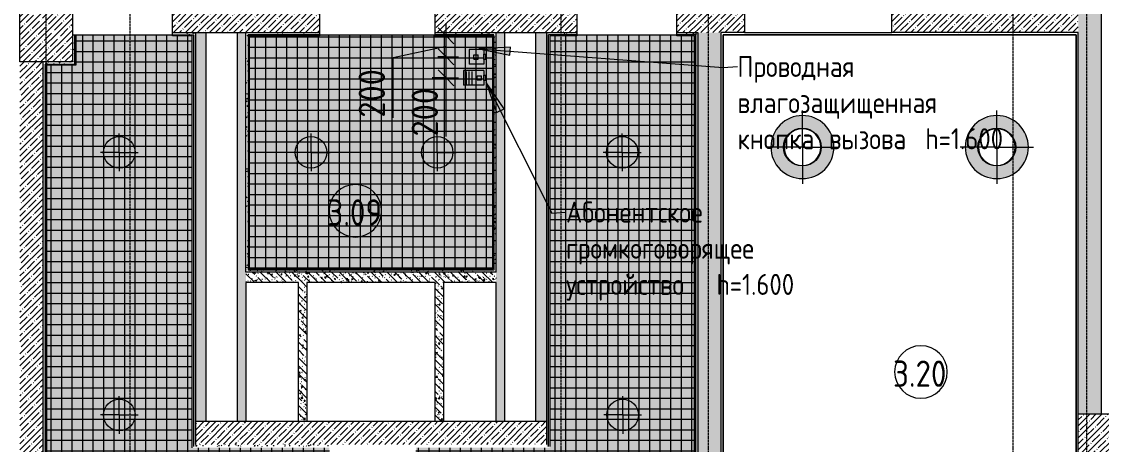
# Model space of a CAD drawing. Header units: millimetres. Extents: x 36059 to 234328, y -8553 to 29000.
# Drawn here: x 65425 to 75700, y 3760 to 7785 of the extents above; entities that cross this region are included whole.
import ezdxf

# ---------------------------------------------------------------- set-up
doc = ezdxf.new("R2010")
doc.units = ezdxf.units.MM
doc.linetypes.add('Осевая', pattern=[31.75, 6.35, -4.7625, 15.875, -4.7625])
for name, color, linetype, lineweight in [('A-ANNO-DIMS', 7, 'Continuous', 9), ('A-ANNO-DIMS-100', 7, 'Continuous', 9), ('A-AREA-IDEN', 7, 'Continuous', 9), ('A-CLNG-PATT', 7, 'Continuous', 9), ('A-WALL', 7, 'Continuous', 9), ('I-WALL', 7, 'Continuous', 9), ('Q-SPCQ', 7, 'Continuous', 9), ('S-COLS', 7, 'Continuous', 9), ('Оси-2', 7, 'Осевая', 9)]:
    doc.layers.add(name, color=color, linetype=linetype, lineweight=lineweight)
for name, color, linetype, lineweight, true_color in [('A-ANNO-NOTE', 1, 'Continuous', 9, 0xff0000), ('A-CLNG-1', 7, 'Continuous', 9, 0xeaeaea), ('A-WALL-1', 7, 'Continuous', 9, 0x3c3c3c), ('A-WALL-FNSH-1', 7, 'Continuous', 9, 0x3c3c3c), ('G-ANNO-TEXT-1', 7, 'Continuous', 9, 0x3c3c3c), ('I-WALL-1', 7, 'Continuous', 9, 0x535353), ('Q-SPCQ-3', 7, 'Continuous', 9, 0x008040), ('S-COLS-1', 9, 'Continuous', 9, 0x808080), ('S-COLS-2', 7, 'Continuous', 9, 0x3c3c3c)]:
    doc.layers.add(name, color=color, linetype=linetype, lineweight=lineweight, true_color=true_color)
doc.layers.add('A-CLNG-PATT-1', color=7, linetype='Continuous', lineweight=9, transparency=1)
doc.styles.add('GOST Common', font='GOST_Common.ttf', dxfattribs={"width": 0.9, "height": 250})
doc.styles.add('GOST Common_1', font='GOST_Common.ttf', dxfattribs={"width": 0.9, "height": 200})
doc.styles.add('ISOCPEUR', font='isocpeur.ttf', dxfattribs={"width": 0.9, "height": 250})
doc.dimstyles.new('ISO-2_5_0_9К_БОЛЬШОЙ_1', dxfattribs={"dimscale": 304.8, "dimtxt": 248.995294, "dimasz": 0.492126, "dimexe": 0.393701, "dimexo": 0.984252, "dimgap": 0, "dimtad": 1, "dimdec": 0, "dimrnd": 10, "dimzin": 0, "dimdsep": 46, "dimtxsty": 'ISOCPEUR', "dimblk1": 'OBLIQUE', "dimblk2": 'OBLIQUE', "dimsah": 1, "dimcen": 0.09, "dimdle": 0.393701, "dimazin": 0, "dimtfac": 1, "dimtdec": 4, "dimtix": 1, "dimtmove": 1, "dimatfit": 3, "dimfxl": 1, "dimtvp": 1, "dimtolj": 1, "dimtzin": 0, "dimarcsym": 2})
pattern_1 = [(45, (0, 0), (-57.02463, 57.02463), []), (45, (57.025, 0), (-57.02463, 57.02463), [100.806, -20.161, 3.353, -16.808])]
pattern_2 = [(135, (0, 0), (-75.43415, -75.43415), [106.68, -17.78, 3.556, -17.78]), (135, (0, 75.39), (-75.43415, -75.43415), []), (50, (0, 0), (127.52922, -11.15758), [13.335, -146.685]), (355, (0, 0), (-24.66966, 133.74002), [10.668, -117.348]), (100.451, (10.63, -0.93), (102.85973, 122.58178), [11.333, -124.663]), (46.184, (0, 35.56), (189.75516, -29.43036), [20.002, -220.027]), (96.636, (15.81, 33.1), (166.1822, 173.1996), [17, -186.995]), (351.184, (0, 35.56), (166.18393, 173.1976), [16.002, -176.022]), (21, (17.78, 26.67), (106.13027, -71.58603), [13.335, -146.685]), (326, (17.78, 26.67), (43.26188, 128.93175), [10.668, -117.348]), (71.451, (26.62, 20.7), (149.39198, 57.34505), [11.333, -124.663]), (37.5, (0, 0), (2.162228, 59.188357), [3.353, -112.573, 3.353, -115.773, -117.792]), (37.5, (0, 0), (2.162228, 59.188357), [-235.052, 3.353, -114.44]), (7.5, (0, 0), (46.77386, 70.12615), [3.353, -64.567, 3.353, -109.906, -44.894]), (7.5, (0, 0), (46.77386, 70.12615), [-181.178, 3.353, -41.542]), (327.5, (-39.65, 0), (94.91367, -4.010093), [3.353, -41.097, 3.353, -135.331, -184.023]), (327.5, (-39.65, 0), (94.91367, -4.010093), [-183.134, 3.353, -180.67]), (317.5, (-57.43, 0), (103.69057, 17.79882), [3.353, -54.432, 3.353, -88.748, -130.683]), (317.5, (-57.43, 0), (103.69057, 17.79882), [-149.885, 3.353, -127.33])]
pattern_3 = [(0, (0, 0), (121.92, 30.48), [10.058, -81.382, 10.058, -81.382, -487.68]), (0, (0, 0), (121.92, 30.48), [-182.88, 10.058, -172.822, 10.058, -81.382, -213.36]), (0, (0, 0), (121.92, 30.48), [-457.2, 10.058, -50.902, 10.058, -142.342]), (120, (45.72, 15.24), (-87.356454, 90.345817), [10.058, -81.382, 10.058, -81.382, -487.68]), (120, (45.72, 15.24), (-87.356454, 90.345817), [-182.88, 10.058, -172.822, 10.058, -81.382, -213.36]), (120, (45.72, 15.24), (-87.356454, 90.345817), [-457.2, 10.058, -50.902, 10.058, -142.342]), (240, (60.96, 76.2), (-34.563546, -120.825817), [10.058, -81.382, 10.058, -81.382, -487.68]), (240, (60.96, 76.2), (-34.563546, -120.825817), [-182.88, 10.058, -172.822, 10.058, -81.382, -213.36]), (240, (60.96, 76.2), (-34.563546, -120.825817), [-457.2, 10.058, -50.902, 10.058, -142.342])]

# ---------------------------------------------------------------- blocks, each defined once
blk = doc.blocks.new('BSC_Колонна _Прямоугольная - 500х500-V11-Сводный план потолка 3 этажа в осях 12-23')
at = {"layer": 'S-COLS-1'}
h = blk.add_hatch(dxfattribs=at)
h.set_pattern_fill('FP_12', color=256, style=0, pattern_type=2)
h.set_pattern_definition([(45, (-75730, -3800), (-57.02463, 57.02463), []), (45, (-75672.975, -3800), (-57.02463, 57.02463), [100.806, -20.161, 3.353, -16.808])])
h.paths.add_polyline_path([(-250, -250), (250, -250), (250, 250), (-250, 250), (-250, 0)])
at = {"layer": 'S-COLS-2'}
for p, q in [((-250, 250), (250, 250)), ((-250, -250), (-250, 250)), ((250, 250), (250, -250)), ((250, -250), (-250, -250))]:
    blk.add_line(p, q, dxfattribs=at)
blk = doc.blocks.new('BSC_Колонна _Прямоугольная - 500х500-V13-Сводный план потолка 3 этажа в осях 12-23')
at = {"layer": 'S-COLS-1'}
h = blk.add_hatch(dxfattribs=at)
h.set_pattern_fill('FP_14', color=256, style=0, pattern_type=2)
h.set_pattern_definition([(45, (-65660, -7650), (-57.02463, 57.02463), []), (45, (-65602.975, -7650), (-57.02463, 57.02463), [100.806, -20.161, 3.353, -16.808])])
h.paths.add_polyline_path([(-250, -250), (250, -250), (250, 250), (-250, 250)])
at = {"layer": 'S-COLS-2'}
for p, q in [((-250, 250), (250, 250)), ((-250, -250), (-250, 250)), ((250, 250), (250, -250)), ((250, -250), (-250, -250))]:
    blk.add_line(p, q, dxfattribs=at)
blk = doc.blocks.new('Проводная влагозащищенная кнопка вызова - Вызывная панель экстренной видеосвязи 2-29717108-Сводный план потолка 3 этажа в осях 12-23')
at = {"layer": 'Q-SPCQ'}
for p, q in [((195, 230), (55, 230)), ((55, 91), (55, 230)), ((195, 91), (195, 230)), ((104, 185), (104, 145)), ((104, 185), (144, 185)), ((104, 145), (144, 145)), ((144, 185), (144, 145)), ((195, 91), (55, 91))]:
    blk.add_line(p, q, dxfattribs=at)
at = {"layer": 'Q-SPCQ-3'}
for p, q in [((100, 91), (150, 91)), ((100, 76), (100, 91)), ((150, 76), (100, 76)), ((150, 91), (150, 76))]:
    blk.add_line(p, q, dxfattribs=at)
blk = doc.blocks.new('Вызывная панель экстренной видеосвязи1 - Вызывная панель экстренной видеосвязи 2-29716235-Сводный план потолка 3 этажа в осях 12-23')
at = {"layer": 'Q-SPCQ'}
for p, q in [((195, 283), (55, 283)), ((55, 91), (55, 283)), ((65, 256), (185, 256)), ((65, 230), (185, 230)), ((195, 91), (195, 283)), ((65, 203), (185, 203)), ((105, 153), (105, 113)), ((105, 153), (145, 153)), ((105, 113), (145, 113)), ((145, 153), (145, 113)), ((195, 91), (55, 91))]:
    blk.add_line(p, q, dxfattribs=at)
at = {"layer": 'Q-SPCQ-3'}
for p, q in [((100, 91), (150, 91)), ((100, 76), (100, 91)), ((150, 76), (100, 76)), ((150, 91), (150, 76))]:
    blk.add_line(p, q, dxfattribs=at)
blk = doc.blocks.new('Марка_Помещения - Номер-25198446-Сводный план потолка 3 этажа в осях 12-23')
at = {"layer": 'A-AREA-IDEN'}
for start, end in [(360, 180), (180, 360)]:
    blk.add_arc((0, 0), 2.5, start, end, dxfattribs=at)
blk = doc.blocks.new('DIMBLOCK11-Сводный план потолка 3 этажа в осях 12-23')
at = {"layer": 'A-ANNO-DIMS-100', "lineweight": 20}
for p, q in [((69464, 7449), (69389, 7524)), ((69464, 7449), (69539, 7374)), ((69464, 7249), (69389, 7324)), ((69464, 7249), (69539, 7174))]:
    blk.add_line(p, q, dxfattribs=at)
at = {"layer": 'A-ANNO-DIMS-100'}
for p, q in [((69385, 7449), (69584, 7449)), ((69464, 7449), (69385, 7449)), ((69464, 7129), (69464, 7449)), ((69464, 7265), (69464, 7349)), ((69332, 7249), (69584, 7249)), ((69464, 7249), (69332, 7249)), ((69464, 6691), (69464, 7265))]:
    blk.add_line(p, q, dxfattribs=at)
at = {"layer": 'A-ANNO-DIMS-100', "color": 0, "insert": (69137, 6691), "char_height": 250, "width": 568.86, "attachment_point": 1, "rotation": 90, "line_spacing_factor": 1.149209, "style": 'ISOCPEUR'}
blk.add_mtext('200', dxfattribs=at)
blk = doc.blocks.new('_Oblique')
at = {"color": 0, "linetype": 'ByBlock', "lineweight": -2}
blk.add_line((-0.5, -0.5), (0.5, 0.5), dxfattribs=at)
blk = doc.blocks.new('DIMBLOCK12-Сводный план потолка 3 этажа в осях 12-23')
at = {"layer": 'A-ANNO-DIMS-100', "lineweight": 20}
for p, q in [((69464, 7649), (69389, 7724)), ((69464, 7649), (69539, 7574)), ((69464, 7449), (69389, 7524)), ((69464, 7449), (69539, 7374))]:
    blk.add_line(p, q, dxfattribs=at)
at = {"layer": 'A-ANNO-DIMS-100'}
for p, q in [((69464, 7449), (69464, 7769)), ((69658, 7649), (69344, 7649)), ((69464, 7649), (69658, 7649)), ((68960, 7444), (69464, 7549)), ((68960, 6870), (68960, 7444)), ((69385, 7449), (69584, 7449)), ((69464, 7449), (69385, 7449))]:
    blk.add_line(p, q, dxfattribs=at)
at = {"layer": 'A-ANNO-DIMS-100', "color": 0, "insert": (68633, 6870), "char_height": 250, "width": 568.86, "attachment_point": 1, "rotation": 90, "line_spacing_factor": 1.149209, "style": 'ISOCPEUR'}
blk.add_mtext('200', dxfattribs=at)

msp = doc.modelspace()

# ---------------------------------------------------------------- hatches: boundary and pattern name
at = {"layer": 'A-CLNG-PATT'}
h = msp.add_hatch(dxfattribs=at)
h.set_pattern_fill('FP_71', color=256, style=0, pattern_type=2)
h.set_pattern_definition([(90, (67007.5, 3900), (100, -6e-15), []), (0, (67007.5, 3900), (0, -100), [])])
h.paths.add_polyline_path([(67060, 141), (67060, 151), (68354, 151), (68354, 3729), (67049, 3729), (67049, 7649), (66860, 7649), (66860, 7659), (65941, 7659), (65941, 7369), (65661, 7369), (65661, 431), (65941, 431), (65941, 151), (66160, 151), (66160, 141)])
h = msp.add_hatch(dxfattribs=at)
h.set_pattern_fill('FP_72', color=256, style=0, pattern_type=2)
h.set_pattern_definition([(180, (68750, 6540), (1e-14, 100), []), (90, (68750, 6540), (100, -6e-15), [])])
h.paths.add_polyline_path([(69909, 5431), (69909, 7649), (69360, 7649), (69360, 7659), (68260, 7659), (68260, 7649), (67591, 7649), (67591, 5431)])
h.paths.add_polyline_path([(69823.3, 7223.5), (69823.3, 7273.5), (69838.3, 7273.5), (69838.3, 7223.5)])
h.paths.add_polyline_path([(69823.3, 7423.5), (69823.3, 7473.5), (69838.3, 7473.5), (69838.3, 7423.5)])
h = msp.add_hatch(dxfattribs=at)
h.set_pattern_fill('FP_70', color=256, style=0, pattern_type=2)
h.set_pattern_definition([(90, (70502.94, 3900), (100, -6e-15), []), (0, (70502.94, 3900), (0, -100), [])])
h.paths.add_polyline_path([(71560, 141), (71560, 151), (71829, 151), (71829, 7649), (71660, 7649), (71660, 7659), (70710, 7659), (70710, 7649), (70451, 7649), (70451, 3740), (70451, 3739.5), (70451, 3728.5), (69176.9, 3728.5), (69176.9, 151), (70697.5, 151), (70697.5, 141)])
at = {"layer": 'A-CLNG-PATT-1'}
for points in [[(67060, 141), (67060, 151), (68354, 151), (68354, 3729), (67049, 3729), (67049, 7649), (66860, 7649), (66860, 7659), (65941, 7659), (65941, 7369), (65661, 7369), (65661, 431), (65941, 431), (65941, 151), (66160, 151), (66160, 141)], [(71560, 141), (71560, 151), (71829, 151), (71829, 7649), (71660, 7649), (71660, 7659), (70710, 7659), (70710, 7649), (70451, 7649), (70451, 3740), (70451, 3739.5), (70451, 3728.5), (69176.9, 3728.5), (69176.9, 151), (70697.5, 151), (70697.5, 141)]]:
    msp.add_hatch(color=256, dxfattribs=at).paths.add_polyline_path(points)
h = msp.add_hatch(color=256, dxfattribs=at)
h.paths.add_polyline_path([(69909, 5431), (69909, 7649), (69360, 7649), (69360, 7659), (68260, 7659), (68260, 7649), (67591, 7649), (67591, 5431)])
h.paths.add_polyline_path([(69823.3, 7223.5), (69823.3, 7273.5), (69838.3, 7273.5), (69838.3, 7223.5)])
h.paths.add_polyline_path([(69823.3, 7423.5), (69823.3, 7473.5), (69838.3, 7473.5), (69838.3, 7423.5)])
h = msp.add_hatch(color=256, dxfattribs=at)
h.paths.add_polyline_path([(72855, 6290.1), (72913.5, 6295.8), (72969.8, 6312.9), (73021.7, 6340.6), (73067.1, 6377.9), (73104.4, 6423.4), (73132.2, 6475.2), (73149.2, 6531.5), (73155, 6590.1), (73149.2, 6648.6), (73132.2, 6704.9), (73104.4, 6756.7), (73067.1, 6802.2), (73021.7, 6839.5), (72969.8, 6867.2), (72913.5, 6884.3), (72855, 6890.1), (72796.5, 6884.3), (72740.2, 6867.2), (72688.3, 6839.5), (72642.9, 6802.2), (72605.6, 6756.7), (72577.8, 6704.9), (72560.8, 6648.6), (72555, 6590.1), (72560.8, 6531.5), (72577.8, 6475.2), (72605.6, 6423.4), (72642.9, 6377.9), (72688.3, 6340.6), (72740.2, 6312.9), (72796.5, 6295.8)])
h.paths.add_polyline_path([(72855, 6415.1), (72809.7, 6421), (72767.5, 6438.5), (72731.3, 6466.3), (72703.4, 6502.6), (72686, 6544.8), (72680, 6590.1), (72686, 6635.3), (72703.4, 6677.6), (72731.3, 6713.8), (72767.5, 6741.6), (72809.7, 6759.1), (72855, 6765.1), (72900.3, 6759.1), (72942.5, 6741.6), (72978.7, 6713.8), (73006.6, 6677.6), (73024, 6635.3), (73030, 6590.1), (73024, 6544.8), (73006.6, 6502.6), (72978.7, 6466.3), (72942.5, 6438.5), (72900.3, 6421)])
h = msp.add_hatch(color=256, dxfattribs=at)
h.paths.add_polyline_path([(74705, 6290.1), (74763.5, 6295.8), (74819.8, 6312.9), (74871.7, 6340.6), (74917.1, 6377.9), (74954.4, 6423.4), (74982.2, 6475.2), (74999.2, 6531.5), (75005, 6590.1), (74999.2, 6648.6), (74982.2, 6704.9), (74954.4, 6756.7), (74917.1, 6802.2), (74871.7, 6839.5), (74819.8, 6867.2), (74763.5, 6884.3), (74705, 6890.1), (74646.5, 6884.3), (74590.2, 6867.2), (74538.3, 6839.5), (74492.9, 6802.2), (74455.6, 6756.7), (74427.8, 6704.9), (74410.8, 6648.6), (74405, 6590.1), (74410.8, 6531.5), (74427.8, 6475.2), (74455.6, 6423.4), (74492.9, 6377.9), (74538.3, 6340.6), (74590.2, 6312.9), (74646.5, 6295.8)])
h.paths.add_polyline_path([(74705, 6415.1), (74659.7, 6421), (74617.5, 6438.5), (74581.3, 6466.3), (74553.4, 6502.6), (74536, 6544.8), (74530, 6590.1), (74536, 6635.3), (74553.4, 6677.6), (74581.3, 6713.8), (74617.5, 6741.6), (74660, 6759.1), (74705, 6765.1), (74750.3, 6759.1), (74792.5, 6741.6), (74828.7, 6713.8), (74856.6, 6677.6), (74874, 6635.3), (74880, 6590.1), (74874, 6544.8), (74856.6, 6502.6), (74828.7, 6466.3), (74792.5, 6438.5), (74750.3, 6421)])
at = {"layer": 'G-ANNO-TEXT-1'}
for points in [[(69775.7, 7525.9), (70071.8, 7463.6), (70077.9, 7542.3)], [(69846.6, 7205.4), (69945.6, 6919.5), (70016.2, 6954.8)]]:
    msp.add_hatch(color=256, dxfattribs=at).paths.add_polyline_path(points)
at = {"layer": 'I-WALL'}
h = msp.add_hatch(dxfattribs=at)
h.set_pattern_fill('FP_17', color=256, style=0, pattern_type=2)
h.set_pattern_definition(pattern_1)
h.paths.add_polyline_path([(71860, 7680), (71860, 7900), (71660, 7900), (71660, 7680), (71840, 7680)])
h.paths.add_polyline_path([(70710, 7680), (70710, 7900), (69360, 7900), (69360, 7680), (70440, 7680)])
h.paths.add_polyline_path([(68260, 7680), (68260, 7900), (66860, 7900), (66860, 7680), (67560, 7680)])
h = msp.add_hatch(dxfattribs=at)
h.set_pattern_fill('FP_17', color=256, style=0, pattern_type=2)
h.set_pattern_definition(pattern_1)
h.paths.add_polyline_path([(75480, 7680), (75480, 7900), (73705, 7900), (73705, 7680), (74660, 7680)])
h.paths.add_polyline_path([(71860, 7680), (72305, 7680), (72305, 7900), (71860, 7900)])
h = msp.add_hatch(dxfattribs=at)
h.set_pattern_fill('FP_17', color=256, style=0, pattern_type=2)
h.set_pattern_definition(pattern_1)
h.paths.add_polyline_path([(75700, 120), (75700, 3550), (75480, 3550), (75480, 120)])
h.paths.add_polyline_path([(75662.3, 4050), (75700, 4050), (75700, 7900), (75480, 7900), (75480, 4050)])
h = msp.add_hatch(dxfattribs=at)
h.set_pattern_fill('FP_65', color=256, style=0, pattern_type=2)
h.set_pattern_definition(pattern_3)
h.paths.add_polyline_path([(65924.8, 7380), (65930, 7380), (65930, 7660), (65910, 7660), (65910, 7380)])
h = msp.add_hatch(dxfattribs=at)
h.set_pattern_fill('FP_65', color=256, style=0, pattern_type=2)
h.set_pattern_definition(pattern_3)
h.paths.add_polyline_path([(67080, 7660), (67080, 7680), (66860, 7680), (66860, 7660), (67060, 7660)])
h = msp.add_hatch(dxfattribs=at)
h.set_pattern_fill('FP_65', color=256, style=0, pattern_type=2)
h.set_pattern_definition(pattern_3)
h.paths.add_polyline_path([(67060, 3760), (67080, 3760), (67080, 7660), (67060, 7660), (67060, 4694.1)])
h = msp.add_hatch(dxfattribs=at)
h.set_pattern_fill('FP_24', color=256, style=0, pattern_type=2)
h.set_pattern_definition(pattern_2)
h.paths.add_polyline_path([(67180, 3980), (67180, 7680), (67080, 7680), (67080, 3980)])
h = msp.add_hatch(dxfattribs=at)
h.set_pattern_fill('FP_24', color=256, style=0, pattern_type=2)
h.set_pattern_definition(pattern_2)
h.paths.add_polyline_path([(67560, 3980), (67560, 7680), (67480, 7680), (67480, 3980)])
h = msp.add_hatch(dxfattribs=at)
h.set_pattern_fill('FP_65', color=256, style=0, pattern_type=2)
h.set_pattern_definition(pattern_3)
h.paths.add_polyline_path([(69940, 7660), (69940, 7680), (69360, 7680), (69360, 7660), (69920, 7660)])
h.paths.add_polyline_path([(68260, 7660), (68260, 7680), (67560, 7680), (67560, 7660), (67580, 7660)])
h = msp.add_hatch(dxfattribs=at)
h.set_pattern_fill('FP_65', color=256, style=0, pattern_type=2)
h.set_pattern_definition(pattern_3)
h.paths.add_polyline_path([(67560, 5400), (67580, 5400), (67580, 7660), (67560, 7660), (67560, 6483)])
h = msp.add_hatch(dxfattribs=at)
h.set_pattern_fill('FP_65', color=256, style=0, pattern_type=2)
h.set_pattern_definition(pattern_3)
h.paths.add_polyline_path([(69920, 5420), (69940, 5420), (69940, 7660), (69920, 7660), (69920, 6483)])
h = msp.add_hatch(dxfattribs=at)
h.set_pattern_fill('FP_24', color=256, style=0, pattern_type=2)
h.set_pattern_definition(pattern_2)
h.paths.add_polyline_path([(69940, 3980), (70020, 3980), (70020, 7680), (69940, 7680), (69940, 4694.1)])
h = msp.add_hatch(dxfattribs=at)
h.set_pattern_fill('FP_24', color=256, style=0, pattern_type=2)
h.set_pattern_definition(pattern_2)
h.paths.add_polyline_path([(70420, 3980), (70420, 7680), (70320, 7680), (70320, 3980)])
h = msp.add_hatch(dxfattribs=at)
h.set_pattern_fill('FP_65', color=256, style=0, pattern_type=2)
h.set_pattern_definition(pattern_3)
h.paths.add_polyline_path([(70440, 3740), (70440, 7680), (70420, 7680), (70420, 3740)])
h = msp.add_hatch(dxfattribs=at)
h.set_pattern_fill('FP_65', color=256, style=0, pattern_type=2)
h.set_pattern_definition(pattern_3)
h.paths.add_polyline_path([(71748.3, 7660), (71840, 7660), (71840, 7680), (71660, 7680), (71660, 7660)])
h.paths.add_polyline_path([(70710, 7660), (70710, 7680), (70440, 7680), (70440, 7660)])
h = msp.add_hatch(dxfattribs=at)
h.set_pattern_fill('FP_65', color=256, style=0, pattern_type=2)
h.set_pattern_definition(pattern_3)
h.paths.add_polyline_path([(71860, 140), (71860, 7680), (71840, 7680), (71840, 140)])
h = msp.add_hatch(dxfattribs=at)
h.set_pattern_fill('FP_17', color=256, style=0, pattern_type=2)
h.set_pattern_definition(pattern_1)
h.paths.add_polyline_path([(71860, 120), (72080, 120), (72080, 7680), (71860, 7680), (71860, 140)])
h = msp.add_hatch(dxfattribs=at)
h.set_pattern_fill('FP_17', color=256, style=0, pattern_type=2)
h.set_pattern_definition(pattern_1)
h.paths.add_polyline_path([(65410, 400), (65630, 400), (65630, 7400), (65410, 7400), (65410, 1116.3)])
h = msp.add_hatch(dxfattribs=at)
h.set_pattern_fill('FP_65', color=256, style=0, pattern_type=2)
h.set_pattern_definition(pattern_3)
h.paths.add_polyline_path([(65650, 7380), (65910, 7380), (65910, 7400), (65630, 7400), (65630, 7380)])
h = msp.add_hatch(dxfattribs=at)
h.set_pattern_fill('FP_65', color=256, style=0, pattern_type=2)
h.set_pattern_definition(pattern_3)
h.paths.add_polyline_path([(65630, 400), (65650, 400), (65650, 7380), (65630, 7380), (65630, 1116.3)])
h = msp.add_hatch(dxfattribs=at)
h.set_pattern_fill('FP_24', color=256, style=0, pattern_type=2)
h.set_pattern_definition(pattern_2)
h.paths.add_polyline_path([(69940, 5300), (69940, 5400), (67560, 5400), (67560, 5300), (69440, 5300)])
h = msp.add_hatch(dxfattribs=at)
h.set_pattern_fill('FP_65', color=256, style=0, pattern_type=2)
h.set_pattern_definition(pattern_3)
h.paths.add_polyline_path([(69940, 5400), (69940, 5420), (67580, 5420), (67580, 5400)])
h = msp.add_hatch(dxfattribs=at)
h.set_pattern_fill('FP_24', color=256, style=0, pattern_type=2)
h.set_pattern_definition(pattern_2)
h.paths.add_polyline_path([(68140, 3980), (68140, 5300), (68060, 5300), (68060, 3980)])
h = msp.add_hatch(dxfattribs=at)
h.set_pattern_fill('FP_24', color=256, style=0, pattern_type=2)
h.set_pattern_definition(pattern_2)
h.paths.add_polyline_path([(69440, 3980), (69440, 5300), (69360, 5300), (69360, 3980)])
h = msp.add_hatch(dxfattribs=at)
h.set_pattern_fill('FP_17', color=256, style=0, pattern_type=2)
h.set_pattern_definition(pattern_1)
h.paths.add_polyline_path([(70420, 3760), (70420, 3980), (67080, 3980), (67080, 3760), (70292.4, 3760)])
h = msp.add_hatch(dxfattribs=at)
h.set_pattern_fill('FP_65', color=256, style=0, pattern_type=2)
h.set_pattern_definition(pattern_3)
h.paths.add_polyline_path([(68365, 3740), (68365, 3760), (67060, 3760), (67060, 3740), (67380.7, 3740)])

# ---------------------------------------------------------------- linework, layer by layer
at = {"layer": 'A-ANNO-NOTE'}
for p, q in [((72855, 6590.1), (72855, 6939)), ((74705, 6590.1), (74705, 6939)), ((66355, 6540), (66355, 6720)), ((68180, 6540), (68180, 6720)), ((69380, 6540), (69380, 6720)), ((71140, 6540), (71140, 6720)), ((72855, 6590.1), (72506.1, 6590.1)), ((72855, 6590.1), (72855, 6241.1)), ((72855, 6590.1), (73203.9, 6590.1)), ((74705, 6590.1), (74356.1, 6590.1)), ((74705, 6590.1), (74705, 6241.1)), ((74705, 6590.1), (75053.9, 6590.1)), ((66355, 6540), (66175, 6540)), ((66355, 6540), (66535, 6540)), ((66355, 6540), (66355, 6360)), ((68180, 6540), (68000, 6540)), ((68180, 6540), (68360, 6540)), ((68180, 6540), (68180, 6360)), ((69380, 6540), (69200, 6540)), ((69380, 6540), (69560, 6540)), ((69380, 6540), (69380, 6360)), ((71140, 6540), (70960, 6540)), ((71140, 6540), (71320, 6540)), ((71140, 6540), (71140, 6360)), ((66355, 4040), (66355, 4220)), ((71145, 4040), (71145, 4220)), ((66355, 4040), (66175, 4040)), ((66355, 4040), (66535, 4040)), ((66355, 4040), (66355, 3860)), ((71145, 4040), (70965, 4040)), ((71145, 4040), (71325, 4040)), ((71145, 4040), (71145, 3860))]:
    msp.add_line(p, q, dxfattribs=at)
for centre, radius in [((66355, 6540), 150), ((68180, 6540), 150), ((69380, 6540), 150), ((71140, 6540), 150), ((72855, 6590.1), 180), ((74705, 6590.1), 180), ((66355, 4040), 150), ((71145, 4040), 150)]:
    msp.add_circle(centre, radius, dxfattribs=at)
at = {"layer": 'A-CLNG-1'}
for centre, radius, start, end in [((72855, 6590.1), 300, 0, 180), ((72855, 6590.1), 300, 0, 180), ((74705, 6590.1), 300, 0, 180), ((74705, 6590.1), 300, 0, 180), ((72855, 6590.1), 175, 0, 180), ((72855, 6590.1), 175, 0, 180), ((74705, 6590.1), 175, 0, 180), ((74705, 6590.1), 175, 0, 180), ((72855, 6590.1), 300, 180, 360), ((72855, 6590.1), 300, 180, 360), ((72855, 6590.1), 175, 180, 0), ((72855, 6590.1), 175, 180, 360), ((74705, 6590.1), 300, 180, 360), ((74705, 6590.1), 300, 180, 360), ((74705, 6590.1), 175, 180, 0), ((74705, 6590.1), 175, 180, 360)]:
    msp.add_arc(centre, radius, start, end, dxfattribs=at)
at = {"layer": 'A-WALL'}
for p, q in [((66860, 7680), (68260, 7680)), ((66860, 7660), (67060, 7660)), ((67080, 7680), (67080, 3760)), ((67560, 5400), (67560, 7680)), ((68260, 7660), (67580, 7660)), ((67580, 7660), (67580, 5420)), ((69360, 7680), (70710, 7680)), ((69920, 7660), (69360, 7660)), ((69940, 5400), (69940, 7680)), ((70440, 3740), (70440, 7660)), ((71660, 7680), (71860, 7680)), ((71840, 140), (71840, 7660)), ((71860, 7680), (71860, 120)), ((72100, 7659), (72101, 7659)), ((75459, 7659), (75460, 7659)), ((65630, 400), (65630, 7400)), ((69940, 5400), (67560, 5400)), ((69920, 5420), (67580, 5420))]:
    msp.add_line(p, q, dxfattribs=at)
at = {"layer": 'A-WALL-1'}
for p, q in [((75700, 4050), (75700, 10900)), ((66860, 7660), (66860, 7920)), ((68260, 7920), (68260, 7660)), ((69360, 7660), (69360, 7920)), ((70710, 7920), (70710, 7660)), ((71660, 7660), (71660, 7920)), ((72305, 7900), (72305, 7680)), ((73705, 7680), (73705, 7900)), ((65910, 7660), (65930, 7660)), ((65930, 7660), (65930, 7380)), ((67180, 7680), (67180, 3980)), ((67480, 3980), (67480, 7680)), ((69920, 7649), (69920, 7660)), ((70020, 7680), (70020, 3980)), ((70320, 3980), (70320, 7680)), ((70420, 7680), (70420, 3760)), ((70710, 7660), (70440, 7660)), ((71840, 7660), (71660, 7660)), ((71840, 7680), (71840, 7660)), ((72080, 7680), (72080, 120)), ((72305, 7680), (72080, 7680)), ((75480, 7680), (73705, 7680)), ((75480, 4050), (75480, 7680)), ((65661, 7380), (65650, 7380)), ((65650, 7380), (65650, 420)), ((67560, 5300), (67560, 3980)), ((68060, 5300), (67560, 5300)), ((68060, 3980), (68060, 5300)), ((69360, 5300), (68140, 5300)), ((68140, 5300), (68140, 3980)), ((69360, 3980), (69360, 5300)), ((69940, 5300), (69440, 5300)), ((69440, 5300), (69440, 3980)), ((69940, 3980), (69940, 5300)), ((67080, 3980), (70420, 3980))]:
    msp.add_line(p, q, dxfattribs=at)
at = {"layer": 'A-WALL-FNSH-1'}
for p, q in [((65930, 7660), (65941, 7660)), ((65941, 7660), (65941, 7369)), ((66860, 7649), (66860, 7660)), ((67049, 7649), (66860, 7649)), ((67049, 3729), (67049, 7649)), ((67060, 7660), (67060, 3740)), ((68260, 7649), (67591, 7649)), ((67591, 7649), (67591, 5431)), ((68260, 7660), (68260, 7649)), ((69360, 7649), (69360, 7660)), ((69360, 7649), (69920, 7649)), ((69909, 5431), (69909, 7649)), ((69920, 7649), (69920, 5420)), ((70710, 7649), (70451, 7649)), ((70451, 7649), (70451, 3740)), ((70710, 7660), (70710, 7649)), ((71660, 7649), (71660, 7660)), ((71829, 7649), (71660, 7649)), ((71829, 151), (71829, 7649)), ((72100, 7660), (72305, 7660)), ((72100, 130), (72100, 7660)), ((72305, 7659), (72101, 7659)), ((72101, 7659), (72101, 140)), ((72305, 7660), (72305, 7659)), ((73705, 7660), (75460, 7660)), ((73705, 7659), (73705, 7660)), ((75459, 7659), (73705, 7659)), ((75459, 351), (75459, 7659)), ((75460, 7660), (75460, 140.5)), ((65661, 7380), (65930, 7380)), ((65661, 7369), (65661, 431)), ((65941, 7369), (65661, 7369)), ((67591, 5431), (69909, 5431))]:
    msp.add_line(p, q, dxfattribs=at)
at = {"layer": 'G-ANNO-TEXT-1'}
for p, q in [((70077.9, 7542.3), (69775.7, 7525.9)), ((69775.7, 7525.9), (70071.8, 7463.6)), ((69775.7, 7525.9), (72099.8, 7347.3)), ((70071.8, 7463.6), (70077.9, 7542.3)), ((72099.8, 7347.3), (72236.7, 7357.2)), ((69846.6, 7205.4), (69945.6, 6919.5)), ((70016.2, 6954.8), (69846.6, 7205.4)), ((69846.6, 7205.4), (70469.4, 5961.2)), ((69945.6, 6919.5), (70016.2, 6954.8)), ((70469.4, 5961.2), (70606.3, 5971))]:
    msp.add_line(p, q, dxfattribs=at)
at = {"layer": 'I-WALL-1'}
for p, q in [((65941, 7660), (66860, 7660)), ((65941, 7659), (66860, 7659)), ((68260, 7660), (69360, 7660)), ((68260, 7659), (69360, 7659)), ((70710, 7660), (71660, 7660)), ((70710, 7659), (71660, 7659)), ((72305, 7680), (73705, 7680)), ((73705, 7660), (72305, 7660)), ((72305, 7659), (73705, 7659))]:
    msp.add_line(p, q, dxfattribs=at)
at = {"layer": 'Оси-2'}
for p, q in [((75560, 593.7), (75560, 25078.1)), ((65660, 593.7), (65660, 24898.1)), ((66460, 593.7), (66460, 24898.1)), ((70560, 593.7), (70560, 24898.1)), ((71960, 593.7), (71960, 24898.1)), ((74860, 593.7), (74860, 24898.1))]:
    msp.add_line(p, q, dxfattribs=at)

# ---------------------------------------------------------------- block references
at = {"layer": 'A-AREA-IDEN', "xscale": 99.99999999999993, "yscale": 99.99999999999993, "zscale": 99.99999999999993}
for p in [(68601.4, 5983.9), (73982.8, 4449.7)]:
    msp.add_blockref('Марка_Помещения - Номер-25198446-Сводный план потолка 3 этажа в осях 12-23', p, dxfattribs=at)
at = {"layer": 'Q-SPCQ-3', "rotation": 90}
for name, p in [('Проводная влагозащищенная кнопка вызова - Вызывная панель экстренной видеосвязи 2-29717108-Сводный план потолка 3 этажа в осях 12-23', (69914.5, 7324)), ('Вызывная панель экстренной видеосвязи1 - Вызывная панель экстренной видеосвязи 2-29716235-Сводный план потолка 3 этажа в осях 12-23', (69914.5, 7124))]:
    msp.add_blockref(name, p, dxfattribs=at)
at = {"layer": 'S-COLS'}
for name, p in [('BSC_Колонна _Прямоугольная - 500х500-V13-Сводный план потолка 3 этажа в осях 12-23', (65660, 7650)), ('BSC_Колонна _Прямоугольная - 500х500-V11-Сводный план потолка 3 этажа в осях 12-23', (75730, 3800))]:
    msp.add_blockref(name, p, dxfattribs=at)

# ---------------------------------------------------------------- texts
at = {"layer": 'A-AREA-IDEN', "char_height": 250, "width": 663.797, "attachment_point": 1, "style": 'GOST Common'}
for s, insert in [('3.09', (68335.7, 6092.5)), ('3.20', (73717.1, 4558.3))]:
    msp.add_mtext(s, dxfattribs=dict(at, insert=insert))
at = {"layer": 'G-ANNO-TEXT-1', "char_height": 200, "attachment_point": 1, "style": 'GOST Common_1'}
for s, insert, width in [('Проводная', (72236.7, 7457.2), 1464.683), ('\\fGOST Common|b0|i0|c204|p34|;\\W.9; ', (73445.2, 7457.2), 79.367), ('\\fGOST Common|b0|i0|c204|p34|;\\W.9; ', (74338.2, 7113.2), 79.367), ('влагозащищенная', (72236.7, 7113.2), 2546.961), ('кнопка', (72236.7, 6769.3), 974.05), ('\\fGOST Common|b0|i0|c204|p34|;\\W.9; ', (73040.4, 6769.3), 79.367), ('вызова', (73105.9, 6769.3), 981.265), (' h=1.600', (73915.5, 6769.3), 1046.202), ('Абонентское', (70606.3, 6071), 1796.582), ('\\fGOST Common|b0|i0|c204|p34|;\\W.9; ', (72088.6, 6071), 79.367), ('громкоговорящее', (70606.3, 5727.1), 2460.379), ('\\fGOST Common|b0|i0|c204|p34|;\\W.9; ', (72636.3, 5727.1), 79.367), ('устройство', (70606.3, 5383.1), 1601.772), (' h=1.600', (71927.9, 5383.1), 1046.202)]:
    msp.add_mtext(s, dxfattribs=dict(at, insert=insert, width=width))

# ---------------------------------------------------------------- dimensions: what is measured, and where the dimension line sits
at = {"layer": 'A-ANNO-DIMS'}
for base, p1, p2, override, picture, middle in [((69464, 7649), (69684.7, 7449), (69357.9, 7649), {"dimpost": '<>', "dimfxl": 383.14677}, 'DIMBLOCK12-Сводный план потолка 3 этажа в осях 12-23', (68800, 7154.3)), ((69464, 7449), (69631.8, 7249), (69684.7, 7449), {"dimpost": '<>', "dimfxl": 206.866811}, 'DIMBLOCK11-Сводный план потолка 3 этажа в осях 12-23', (69304, 6975.9))]:
    dim = msp.add_linear_dim(base=base, p1=p1, p2=p2, angle=90, dimstyle='ISO-2_5_0_9К_БОЛЬШОЙ_1', override=override, dxfattribs=at)
    dim.commit()
    dim.dimension.update_dxf_attribs({"geometry": picture, "text_midpoint": middle, "dimtype": 160, "text_rotation": 90})

doc.saveas('drawing.dxf')
